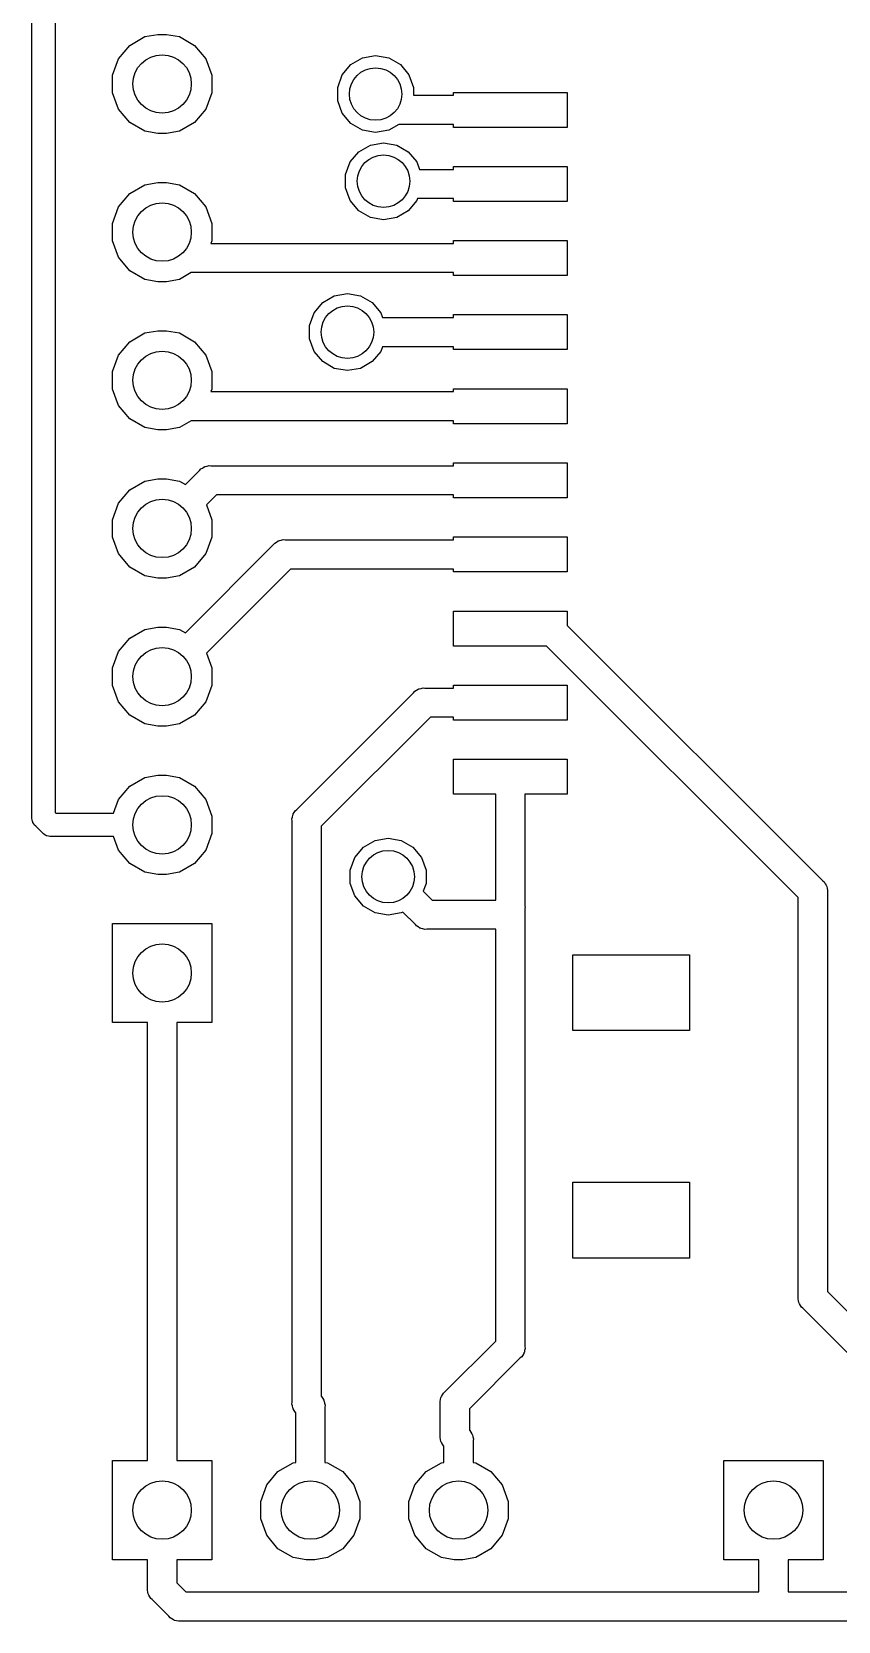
# Model space of a CAD drawing. Extents: x 177.7 to 212.2, y -92.3 to -48.6.
# Drawn here: x 177.72 to 191.55, y -92.33 to -65.08 of the extents above; entities that cross this region are included whole.
import ezdxf

# ---------------------------------------------------------------- set-up
doc = ezdxf.new("R2010")
doc.units = 0
doc.header["$MEASUREMENT"] = 0
doc.layers.add('BLACK', color=7, linetype='CONTINUOUS')

msp = doc.modelspace()

# ---------------------------------------------------------------- linework, layer by layer
at = {"layer": 'BLACK', "linetype": 'CONTINUOUS'}
for p, q in [((177.727, -78.5408), (177.727, -60.4607)), ((178.127, -60.5348), (178.127, -78.4667)), ((179.212, -65.5449), (179.404, -65.3153)), ((179.404, -65.3153), (179.664, -65.1654)), ((179.664, -65.1654), (179.885, -65.1265)), ((179.885, -65.1265), (180.033, -65.1265)), ((180.033, -65.1265), (180.254, -65.1654)), ((180.254, -65.1654), (180.514, -65.3153)), ((180.514, -65.3153), (180.706, -65.5449)), ((179.109, -65.8266), (179.212, -65.5449)), ((180.706, -65.5449), (180.809, -65.8266)), ((183.046, -65.8196), (183.193, -65.644)), ((183.193, -65.644), (183.392, -65.5294)), ((183.392, -65.5294), (183.617, -65.4896)), ((183.617, -65.4896), (183.843, -65.5294)), ((183.843, -65.5294), (184.042, -65.644)), ((184.042, -65.644), (184.189, -65.8196)), ((179.109, -66.1264), (179.109, -65.8266)), ((180.809, -65.8266), (180.809, -66.1264)), ((182.967, -66.035), (183.046, -65.8196)), ((184.189, -65.8196), (184.267, -66.035)), ((179.212, -66.4081), (179.109, -66.1264)), ((180.809, -66.1264), (180.706, -66.4081)), ((182.967, -66.2642), (182.967, -66.035)), ((184.267, -66.035), (184.267, -66.171)), ((184.267, -66.171), (184.952, -66.171)), ((184.952, -66.171), (184.952, -66.121)), ((184.952, -66.121), (186.902, -66.121)), ((186.902, -66.121), (186.902, -66.721)), ((179.404, -66.6377), (179.212, -66.4081)), ((180.706, -66.4081), (180.514, -66.6377)), ((183.046, -66.4796), (182.967, -66.2642)), ((183.193, -66.6552), (183.046, -66.4796)), ((179.664, -66.7876), (179.404, -66.6377)), ((180.514, -66.6377), (180.254, -66.7876)), ((183.392, -66.7698), (183.193, -66.6552)), ((184.014, -66.671), (183.843, -66.7698)), ((184.952, -66.671), (184.014, -66.671)), ((184.952, -66.721), (184.952, -66.671)), ((186.902, -66.721), (184.952, -66.721)), ((179.885, -66.8265), (179.664, -66.7876)), ((180.033, -66.8265), (179.885, -66.8265)), ((180.254, -66.7876), (180.033, -66.8265)), ((183.329, -67.1378), (183.527, -67.0232)), ((183.617, -66.8096), (183.392, -66.7698)), ((183.527, -67.0232), (183.753, -66.9834)), ((183.843, -66.7698), (183.617, -66.8096)), ((183.753, -66.9834), (183.979, -67.0232)), ((183.979, -67.0232), (184.177, -67.1378)), ((183.181, -67.3134), (183.329, -67.1378)), ((184.177, -67.1378), (184.325, -67.3134)), ((183.103, -67.5288), (183.181, -67.3134)), ((183.103, -67.758), (183.103, -67.5288)), ((184.325, -67.3134), (184.371, -67.441)), ((184.371, -67.441), (184.952, -67.441)), ((184.952, -67.441), (184.952, -67.391)), ((184.952, -67.391), (186.902, -67.391)), ((186.902, -67.391), (186.902, -67.991)), ((179.404, -67.8553), (179.664, -67.7054)), ((179.664, -67.7054), (179.885, -67.6665)), ((179.885, -67.6665), (180.033, -67.6665)), ((180.033, -67.6665), (180.254, -67.7054)), ((180.254, -67.7054), (180.514, -67.8553)), ((183.181, -67.9734), (183.103, -67.758)), ((179.109, -68.3666), (179.212, -68.0849)), ((179.212, -68.0849), (179.404, -67.8553)), ((180.514, -67.8553), (180.706, -68.0849)), ((180.706, -68.0849), (180.809, -68.3666)), ((183.329, -68.149), (183.181, -67.9734)), ((184.325, -67.9734), (184.177, -68.149)), ((184.336, -67.941), (184.325, -67.9734)), ((184.952, -67.941), (184.336, -67.941)), ((184.952, -67.991), (184.952, -67.941)), ((186.902, -67.991), (184.952, -67.991)), ((179.109, -68.6664), (179.109, -68.3666)), ((180.809, -68.3666), (180.809, -68.6664)), ((183.527, -68.2637), (183.329, -68.149)), ((183.753, -68.3035), (183.527, -68.2637)), ((183.979, -68.2637), (183.753, -68.3035)), ((184.177, -68.149), (183.979, -68.2637)), ((179.212, -68.9481), (179.109, -68.6664)), ((180.809, -68.6664), (180.793, -68.711)), ((180.793, -68.711), (184.952, -68.711)), ((184.952, -68.711), (184.952, -68.661)), ((184.952, -68.661), (186.902, -68.661)), ((186.902, -68.661), (186.902, -69.261)), ((179.404, -69.1777), (179.212, -68.9481)), ((179.664, -69.3276), (179.404, -69.1777)), ((179.885, -69.3665), (179.664, -69.3276)), ((180.033, -69.3665), (179.885, -69.3665)), ((180.254, -69.3276), (180.033, -69.3665)), ((180.456, -69.211), (180.254, -69.3276)), ((184.952, -69.211), (180.456, -69.211)), ((184.952, -69.261), (184.952, -69.211)), ((186.902, -69.261), (184.952, -69.261)), ((182.562, -69.901), (182.71, -69.7254)), ((182.71, -69.7254), (182.908, -69.6108)), ((182.908, -69.6108), (183.134, -69.571)), ((183.134, -69.571), (183.36, -69.6108)), ((183.36, -69.6108), (183.558, -69.7254)), ((183.558, -69.7254), (183.706, -69.901)), ((182.484, -70.1164), (182.562, -69.901)), ((183.706, -69.901), (183.735, -69.981)), ((183.735, -69.981), (184.952, -69.981)), ((184.952, -69.981), (184.952, -69.931)), ((184.952, -69.931), (186.902, -69.931)), ((186.902, -69.931), (186.902, -70.531)), ((179.404, -70.3953), (179.664, -70.2454)), ((179.664, -70.2454), (179.885, -70.2065)), ((179.885, -70.2065), (180.033, -70.2065)), ((180.033, -70.2065), (180.254, -70.2454)), ((180.254, -70.2454), (180.514, -70.3953)), ((182.484, -70.3456), (182.484, -70.1164)), ((179.212, -70.6249), (179.404, -70.3953)), ((180.514, -70.3953), (180.706, -70.6249)), ((182.562, -70.561), (182.484, -70.3456)), ((182.71, -70.7366), (182.562, -70.561)), ((183.706, -70.561), (183.558, -70.7366)), ((183.735, -70.481), (183.706, -70.561)), ((184.952, -70.481), (183.735, -70.481)), ((184.952, -70.531), (184.952, -70.481)), ((186.902, -70.531), (184.952, -70.531)), ((179.109, -70.9066), (179.212, -70.6249)), ((180.706, -70.6249), (180.809, -70.9066)), ((182.908, -70.8512), (182.71, -70.7366)), ((183.558, -70.7366), (183.36, -70.8512)), ((179.109, -71.2064), (179.109, -70.9066)), ((180.809, -70.9066), (180.809, -71.2064)), ((183.134, -70.891), (182.908, -70.8512)), ((183.36, -70.8512), (183.134, -70.891)), ((179.212, -71.4881), (179.109, -71.2064)), ((180.809, -71.2064), (180.793, -71.251)), ((180.793, -71.251), (184.952, -71.251)), ((184.952, -71.251), (184.952, -71.201)), ((184.952, -71.201), (186.902, -71.201)), ((186.902, -71.201), (186.902, -71.801)), ((179.404, -71.7177), (179.212, -71.4881)), ((179.664, -71.8676), (179.404, -71.7177)), ((179.885, -71.9065), (179.664, -71.8676)), ((180.033, -71.9065), (179.885, -71.9065)), ((180.254, -71.8676), (180.033, -71.9065)), ((180.456, -71.751), (180.254, -71.8676)), ((184.952, -71.751), (180.456, -71.751)), ((184.952, -71.801), (184.952, -71.751)), ((186.902, -71.801), (184.952, -71.801)), ((184.952, -72.521), (184.952, -72.471)), ((184.952, -72.471), (186.902, -72.471)), ((186.902, -72.471), (186.902, -73.071)), ((180.357, -72.8448), (180.6, -72.6019)), ((180.6, -72.6019), (180.621, -72.5765)), ((180.621, -72.5765), (180.65, -72.56)), ((180.65, -72.56), (180.677, -72.5409)), ((180.677, -72.5409), (180.688, -72.538)), ((180.688, -72.538), (180.698, -72.5325)), ((180.698, -72.5325), (180.73, -72.5267)), ((180.73, -72.5267), (180.762, -72.5181)), ((180.762, -72.5181), (180.795, -72.521)), ((180.795, -72.521), (184.952, -72.521)), ((179.212, -73.1649), (179.404, -72.9353)), ((179.404, -72.9353), (179.664, -72.7854)), ((179.664, -72.7854), (179.885, -72.7465)), ((179.885, -72.7465), (180.033, -72.7465)), ((180.033, -72.7465), (180.254, -72.7854)), ((180.254, -72.7854), (180.357, -72.8448)), ((179.109, -73.4466), (179.212, -73.1649)), ((180.888, -73.021), (180.717, -73.1925)), ((180.717, -73.1925), (180.809, -73.4466)), ((184.952, -73.021), (180.888, -73.021)), ((184.952, -73.071), (184.952, -73.021)), ((186.902, -73.071), (184.952, -73.071)), ((179.109, -73.7464), (179.109, -73.4466)), ((180.809, -73.4466), (180.809, -73.7464)), ((179.212, -74.0281), (179.109, -73.7464)), ((180.809, -73.7464), (180.706, -74.0281)), ((181.891, -73.8465), (181.92, -73.83)), ((181.92, -73.83), (181.947, -73.8109)), ((181.947, -73.8109), (181.958, -73.808)), ((181.958, -73.808), (181.968, -73.8025)), ((181.968, -73.8025), (182, -73.7967)), ((182, -73.7967), (182.032, -73.7881)), ((182.032, -73.7881), (182.065, -73.791)), ((182.065, -73.791), (184.952, -73.791)), ((184.952, -73.791), (184.952, -73.741)), ((184.952, -73.741), (186.902, -73.741)), ((186.902, -73.741), (186.902, -74.341)), ((179.404, -74.2577), (179.212, -74.0281)), ((180.357, -75.3848), (181.87, -73.8719)), ((180.706, -74.0281), (180.514, -74.2577)), ((181.87, -73.8719), (181.891, -73.8465)), ((179.664, -74.4076), (179.404, -74.2577)), ((180.514, -74.2577), (180.254, -74.4076)), ((182.158, -74.291), (180.717, -75.7325)), ((184.952, -74.291), (182.158, -74.291)), ((184.952, -74.341), (184.952, -74.291)), ((186.902, -74.341), (184.952, -74.341)), ((179.885, -74.4465), (179.664, -74.4076)), ((180.033, -74.4465), (179.885, -74.4465)), ((180.254, -74.4076), (180.033, -74.4465)), ((184.952, -75.611), (184.952, -75.011)), ((184.952, -75.011), (186.902, -75.011)), ((186.902, -75.011), (186.902, -75.2574)), ((179.404, -75.4753), (179.664, -75.3254)), ((179.664, -75.3254), (179.885, -75.2865)), ((179.885, -75.2865), (180.033, -75.2865)), ((180.033, -75.2865), (180.254, -75.3254)), ((180.254, -75.3254), (180.357, -75.3848)), ((186.902, -75.2574), (191.28, -79.635)), ((179.109, -75.9866), (179.212, -75.7049)), ((179.212, -75.7049), (179.404, -75.4753)), ((180.717, -75.7325), (180.809, -75.9866)), ((186.548, -75.611), (184.952, -75.611)), ((190.861, -79.9231), (186.548, -75.611)), ((179.109, -76.2864), (179.109, -75.9866)), ((180.809, -75.9866), (180.809, -76.2864)), ((179.212, -76.5681), (179.109, -76.2864)), ((180.809, -76.2864), (180.706, -76.5681)), ((184.952, -76.331), (184.952, -76.281)), ((184.952, -76.281), (186.902, -76.281)), ((186.902, -76.281), (186.902, -76.881)), ((182.266, -78.413), (184.268, -76.4119)), ((184.268, -76.4119), (184.289, -76.3865)), ((184.289, -76.3865), (184.318, -76.37)), ((184.318, -76.37), (184.345, -76.3509)), ((184.345, -76.3509), (184.356, -76.348)), ((184.356, -76.348), (184.365, -76.3425)), ((184.365, -76.3425), (184.398, -76.3367)), ((184.398, -76.3367), (184.43, -76.3281)), ((184.43, -76.3281), (184.463, -76.331)), ((184.463, -76.331), (184.952, -76.331)), ((179.404, -76.7977), (179.212, -76.5681)), ((179.664, -76.9476), (179.404, -76.7977)), ((180.514, -76.7977), (180.254, -76.9476)), ((180.706, -76.5681), (180.514, -76.7977)), ((184.556, -76.831), (182.685, -78.7011)), ((184.952, -76.831), (184.556, -76.831)), ((184.952, -76.881), (184.952, -76.831)), ((179.885, -76.9865), (179.664, -76.9476)), ((180.033, -76.9865), (179.885, -76.9865)), ((180.254, -76.9476), (180.033, -76.9865)), ((186.902, -76.881), (184.952, -76.881)), ((184.952, -78.151), (184.952, -77.551)), ((184.952, -77.551), (186.902, -77.551)), ((186.902, -77.551), (186.902, -78.151)), ((179.404, -78.0153), (179.664, -77.8654)), ((179.664, -77.8654), (179.885, -77.8265)), ((179.885, -77.8265), (180.033, -77.8265)), ((180.033, -77.8265), (180.254, -77.8654)), ((180.254, -77.8654), (180.514, -78.0153)), ((179.212, -78.2449), (179.404, -78.0153)), ((180.514, -78.0153), (180.706, -78.2449)), ((185.677, -78.151), (184.952, -78.151)), ((185.677, -79.9655), (185.677, -78.151)), ((186.902, -78.151), (186.177, -78.151)), ((186.177, -78.151), (186.177, -80.0626)), ((178.127, -78.4667), (178.137, -78.4765)), ((179.127, -78.4765), (179.212, -78.2449)), ((180.706, -78.2449), (180.809, -78.5266)), ((182.205, -78.4902), (182.224, -78.463)), ((182.224, -78.463), (182.241, -78.4343)), ((182.241, -78.4343), (182.266, -78.413)), ((177.725, -78.5672), (177.727, -78.5408)), ((177.732, -78.5928), (177.725, -78.5672)), ((177.736, -78.619), (177.732, -78.5928)), ((177.741, -78.6267), (177.736, -78.619)), ((177.743, -78.6353), (177.741, -78.6267)), ((177.758, -78.6571), (177.743, -78.6353)), ((177.771, -78.68), (177.758, -78.6571)), ((177.792, -78.6971), (177.771, -78.68)), ((177.906, -78.8117), (177.792, -78.6971)), ((178.137, -78.4765), (179.127, -78.4765)), ((180.809, -78.5266), (180.809, -78.8264)), ((182.183, -78.5754), (182.191, -78.5433)), ((182.185, -78.6084), (182.183, -78.5754)), ((182.186, -88.5716), (182.185, -78.6084)), ((182.191, -78.5433), (182.197, -78.5107)), ((182.197, -78.5107), (182.203, -78.501)), ((182.203, -78.501), (182.205, -78.4902)), ((182.685, -78.7011), (182.685, -88.4761)), ((177.923, -78.8321), (177.906, -78.8117)), ((177.946, -78.8453), (177.923, -78.8321)), ((177.968, -78.8606), (177.946, -78.8453)), ((177.977, -78.8629), (177.968, -78.8606)), ((177.985, -78.8673), (177.977, -78.8629)), ((178.011, -78.8719), (177.985, -78.8673)), ((178.036, -78.8788), (178.011, -78.8719)), ((178.063, -78.8765), (178.036, -78.8788)), ((179.127, -78.8765), (178.063, -78.8765)), ((179.212, -79.1081), (179.127, -78.8765)), ((180.809, -78.8264), (180.706, -79.1081)), ((183.408, -79.0599), (183.607, -78.9453)), ((183.607, -78.9453), (183.832, -78.9055)), ((183.832, -78.9055), (184.058, -78.9453)), ((184.058, -78.9453), (184.257, -79.0599)), ((179.404, -79.3377), (179.212, -79.1081)), ((180.706, -79.1081), (180.514, -79.3377)), ((183.183, -79.4509), (183.261, -79.2355)), ((183.261, -79.2355), (183.408, -79.0599)), ((184.257, -79.0599), (184.404, -79.2355)), ((184.404, -79.2355), (184.482, -79.4509)), ((179.664, -79.4876), (179.404, -79.3377)), ((179.885, -79.5265), (179.664, -79.4876)), ((180.033, -79.5265), (179.885, -79.5265)), ((180.254, -79.4876), (180.033, -79.5265)), ((180.514, -79.3377), (180.254, -79.4876)), ((183.183, -79.6801), (183.183, -79.4509)), ((184.482, -79.4509), (184.482, -79.6801)), ((183.261, -79.8955), (183.183, -79.6801)), ((184.482, -79.6801), (184.434, -79.8134)), ((184.434, -79.8134), (184.586, -79.9655)), ((191.28, -79.635), (191.305, -79.6563)), ((191.305, -79.6563), (191.322, -79.685)), ((191.322, -79.685), (191.341, -79.7122)), ((191.341, -79.7122), (191.343, -79.723)), ((191.343, -79.723), (191.349, -79.7327)), ((191.349, -79.7327), (191.355, -79.7653)), ((191.355, -79.7653), (191.363, -79.7974)), ((191.363, -79.7974), (191.361, -79.8304)), ((183.408, -80.0711), (183.261, -79.8955)), ((183.607, -80.1857), (183.408, -80.0711)), ((184.586, -79.9655), (185.677, -79.9655)), ((186.177, -80.0626), (186.18, -80.0956)), ((186.18, -80.0956), (186.177, -80.1064)), ((190.861, -86.7691), (190.861, -79.9231)), ((191.361, -79.8304), (191.361, -86.6764)), ((179.109, -82.0665), (179.109, -80.3665)), ((179.109, -80.3665), (180.809, -80.3665)), ((180.809, -80.3665), (180.809, -82.0665)), ((183.832, -80.2255), (183.607, -80.1857)), ((184.058, -80.1857), (183.832, -80.2255)), ((184.084, -80.1707), (184.058, -80.1857)), ((184.298, -80.3846), (184.084, -80.1707)), ((186.177, -80.1064), (186.177, -87.6201)), ((184.319, -80.41), (184.298, -80.3846)), ((184.348, -80.4265), (184.319, -80.41)), ((184.375, -80.4456), (184.348, -80.4265)), ((184.386, -80.4485), (184.375, -80.4456)), ((184.396, -80.454), (184.386, -80.4485)), ((184.428, -80.4598), (184.396, -80.454)), ((184.46, -80.4684), (184.428, -80.4598)), ((184.493, -80.4655), (184.46, -80.4684)), ((185.677, -80.4655), (184.493, -80.4655)), ((185.677, -87.5274), (185.677, -80.4655)), ((186.998, -82.2025), (186.998, -80.9025)), ((186.998, -80.9025), (188.998, -80.9025)), ((188.998, -80.9025), (188.998, -82.2025)), ((179.709, -82.0665), (179.109, -82.0665)), ((179.709, -82.5446), (179.709, -82.0665)), ((180.809, -82.0665), (180.209, -82.0665)), ((180.209, -82.0665), (180.209, -89.574)), ((188.998, -82.2025), (186.998, -82.2025)), ((179.709, -89.574), (179.709, -82.5446)), ((179.709, -82.5446), (179.709, -82.5446)), ((186.998, -86.1025), (186.998, -84.8025)), ((186.998, -84.8025), (188.998, -84.8025)), ((188.998, -84.8025), (188.998, -86.1025)), ((188.998, -86.1025), (186.998, -86.1025)), ((190.858, -86.8021), (190.861, -86.7691)), ((190.866, -86.8342), (190.858, -86.8021)), ((190.872, -86.8668), (190.866, -86.8342)), ((190.878, -86.8765), (190.872, -86.8668)), ((190.88, -86.8873), (190.878, -86.8765)), ((190.899, -86.9145), (190.88, -86.8873)), ((191.361, -86.6764), (193.146, -88.4615)), ((190.916, -86.9432), (190.899, -86.9145)), ((190.941, -86.9645), (190.916, -86.9432)), ((192.726, -88.7496), (190.941, -86.9645)), ((184.806, -88.398), (185.677, -87.5274)), ((186.16, -87.7275), (186.157, -87.7383)), ((186.166, -87.7178), (186.16, -87.7275)), ((186.171, -87.6852), (186.166, -87.7178)), ((186.18, -87.6531), (186.171, -87.6852)), ((186.177, -87.6201), (186.18, -87.6531)), ((186.096, -87.8155), (185.225, -88.6861)), ((186.121, -87.7942), (186.096, -87.8155)), ((186.138, -87.7655), (186.121, -87.7942)), ((186.157, -87.7383), (186.138, -87.7655)), ((182.685, -88.4761), (182.693, -88.4828)), ((182.693, -88.4828), (182.71, -88.5116)), ((182.71, -88.5116), (182.729, -88.5387)), ((182.729, -88.5387), (182.732, -88.5495)), ((184.723, -88.5604), (184.731, -88.5283)), ((184.731, -88.5283), (184.737, -88.4957)), ((184.737, -88.4957), (184.743, -88.486)), ((184.743, -88.486), (184.745, -88.4752)), ((184.745, -88.4752), (184.764, -88.448)), ((184.764, -88.448), (184.781, -88.4193)), ((184.781, -88.4193), (184.806, -88.398)), ((182.183, -88.6046), (182.186, -88.5716)), ((182.191, -88.6367), (182.183, -88.6046)), ((182.197, -88.6693), (182.191, -88.6367)), ((182.203, -88.679), (182.197, -88.6693)), ((182.205, -88.6898), (182.203, -88.679)), ((182.224, -88.717), (182.205, -88.6898)), ((182.241, -88.7457), (182.224, -88.717)), ((182.249, -88.7524), (182.241, -88.7457)), ((182.249, -89.605), (182.249, -88.7524)), ((182.732, -88.5495), (182.738, -88.5592)), ((182.738, -88.5592), (182.743, -88.5918)), ((182.743, -88.5918), (182.752, -88.6239)), ((182.752, -88.6239), (182.749, -88.6569)), ((182.749, -88.6569), (182.749, -89.605)), ((184.726, -88.5934), (184.723, -88.5604)), ((184.725, -89.1475), (184.726, -88.5934)), ((185.225, -88.6861), (185.225, -89.0521)), ((185.225, -89.0521), (185.233, -89.0587)), ((185.233, -89.0587), (185.25, -89.0875)), ((185.25, -89.0875), (185.269, -89.1146)), ((184.723, -89.1805), (184.725, -89.1475)), ((184.731, -89.2126), (184.723, -89.1805)), ((184.737, -89.2452), (184.731, -89.2126)), ((184.743, -89.2549), (184.737, -89.2452)), ((184.745, -89.2657), (184.743, -89.2549)), ((184.764, -89.2929), (184.745, -89.2657)), ((184.781, -89.3216), (184.764, -89.2929)), ((184.789, -89.3283), (184.781, -89.3216)), ((184.789, -89.605), (184.789, -89.3283)), ((185.269, -89.1146), (185.272, -89.1254)), ((185.272, -89.1254), (185.278, -89.1351)), ((185.278, -89.1351), (185.283, -89.1678)), ((185.283, -89.1678), (185.292, -89.1998)), ((185.292, -89.1998), (185.289, -89.2328)), ((185.289, -89.2328), (185.289, -89.605)), ((179.109, -91.274), (179.109, -89.574)), ((179.109, -89.574), (179.709, -89.574)), ((180.209, -89.574), (180.809, -89.574)), ((180.809, -89.574), (180.809, -91.274)), ((181.944, -89.7628), (182.204, -89.6129)), ((182.204, -89.6129), (182.249, -89.605)), ((182.749, -89.605), (182.794, -89.6129)), ((182.794, -89.6129), (183.054, -89.7628)), ((184.484, -89.7628), (184.744, -89.6129)), ((184.744, -89.6129), (184.789, -89.605)), ((185.289, -89.605), (185.334, -89.6129)), ((185.334, -89.6129), (185.594, -89.7628)), ((189.587, -91.274), (189.587, -89.574)), ((189.587, -89.574), (191.286, -89.574)), ((191.286, -89.574), (191.286, -91.274)), ((181.752, -89.9924), (181.944, -89.7628)), ((183.054, -89.7628), (183.246, -89.9924)), ((184.292, -89.9924), (184.484, -89.7628)), ((185.594, -89.7628), (185.786, -89.9924)), ((181.649, -90.2741), (181.752, -89.9924)), ((183.246, -89.9924), (183.349, -90.2741)), ((184.189, -90.2741), (184.292, -89.9924)), ((185.786, -89.9924), (185.889, -90.2741)), ((181.649, -90.5739), (181.649, -90.2741)), ((183.349, -90.2741), (183.349, -90.5739)), ((184.189, -90.5739), (184.189, -90.2741)), ((185.889, -90.2741), (185.889, -90.5739)), ((181.752, -90.8556), (181.649, -90.5739)), ((183.349, -90.5739), (183.246, -90.8556)), ((184.292, -90.8556), (184.189, -90.5739)), ((185.889, -90.5739), (185.786, -90.8556)), ((181.944, -91.0852), (181.752, -90.8556)), ((183.246, -90.8556), (183.054, -91.0852)), ((184.484, -91.0852), (184.292, -90.8556)), ((185.786, -90.8556), (185.594, -91.0852)), ((182.204, -91.2351), (181.944, -91.0852)), ((182.425, -91.274), (182.204, -91.2351)), ((182.794, -91.2351), (182.573, -91.274)), ((183.054, -91.0852), (182.794, -91.2351)), ((184.744, -91.2351), (184.484, -91.0852)), ((184.965, -91.274), (184.744, -91.2351)), ((185.334, -91.2351), (185.113, -91.274)), ((185.594, -91.0852), (185.334, -91.2351)), ((179.709, -91.274), (179.109, -91.274)), ((179.709, -91.7631), (179.709, -91.274)), ((180.809, -91.274), (180.209, -91.274)), ((180.209, -91.274), (180.209, -91.6704)), ((182.573, -91.274), (182.425, -91.274)), ((185.113, -91.274), (184.965, -91.274)), ((190.187, -91.274), (189.587, -91.274)), ((190.187, -91.825), (190.187, -91.274)), ((191.286, -91.274), (190.686, -91.274)), ((190.686, -91.274), (190.686, -91.825)), ((179.706, -91.7961), (179.709, -91.7631)), ((179.715, -91.8282), (179.706, -91.7961)), ((180.209, -91.6704), (180.364, -91.825)), ((179.72, -91.8608), (179.715, -91.8282)), ((179.726, -91.8705), (179.72, -91.8608)), ((179.729, -91.8813), (179.726, -91.8705)), ((179.748, -91.9085), (179.729, -91.8813)), ((179.765, -91.9372), (179.748, -91.9085)), ((179.79, -91.9585), (179.765, -91.9372)), ((180.076, -92.2441), (179.79, -91.9585)), ((180.364, -91.825), (190.187, -91.825)), ((190.686, -91.825), (207.986, -91.825)), ((180.097, -92.2695), (180.076, -92.2441)), ((180.126, -92.286), (180.097, -92.2695)), ((180.153, -92.3051), (180.126, -92.286)), ((180.164, -92.308), (180.153, -92.3051)), ((180.173, -92.3135), (180.164, -92.308)), ((180.206, -92.3193), (180.173, -92.3135)), ((180.238, -92.3279), (180.206, -92.3193)), ((180.271, -92.325), (180.238, -92.3279)), ((208.079, -92.325), (180.271, -92.325))]:
    msp.add_line(p, q, dxfattribs=at)
at = {"layer": 'BLACK'}
for centre, radius in [((179.959, -65.9765), 0.5), ((183.617, -66.1496), 0.45), ((183.753, -67.6434), 0.45), ((179.959, -68.5165), 0.5), ((183.134, -70.231), 0.45), ((179.959, -71.0565), 0.5), ((179.959, -73.5965), 0.5), ((179.959, -76.1365), 0.5), ((179.959, -78.6765), 0.5), ((183.832, -79.5655), 0.45), ((179.959, -81.2165), 0.5), ((179.959, -90.424), 0.5), ((182.499, -90.424), 0.5), ((185.039, -90.424), 0.5), ((190.436, -90.424), 0.5)]:
    msp.add_circle(centre, radius, dxfattribs=at)

doc.saveas('drawing.dxf')
